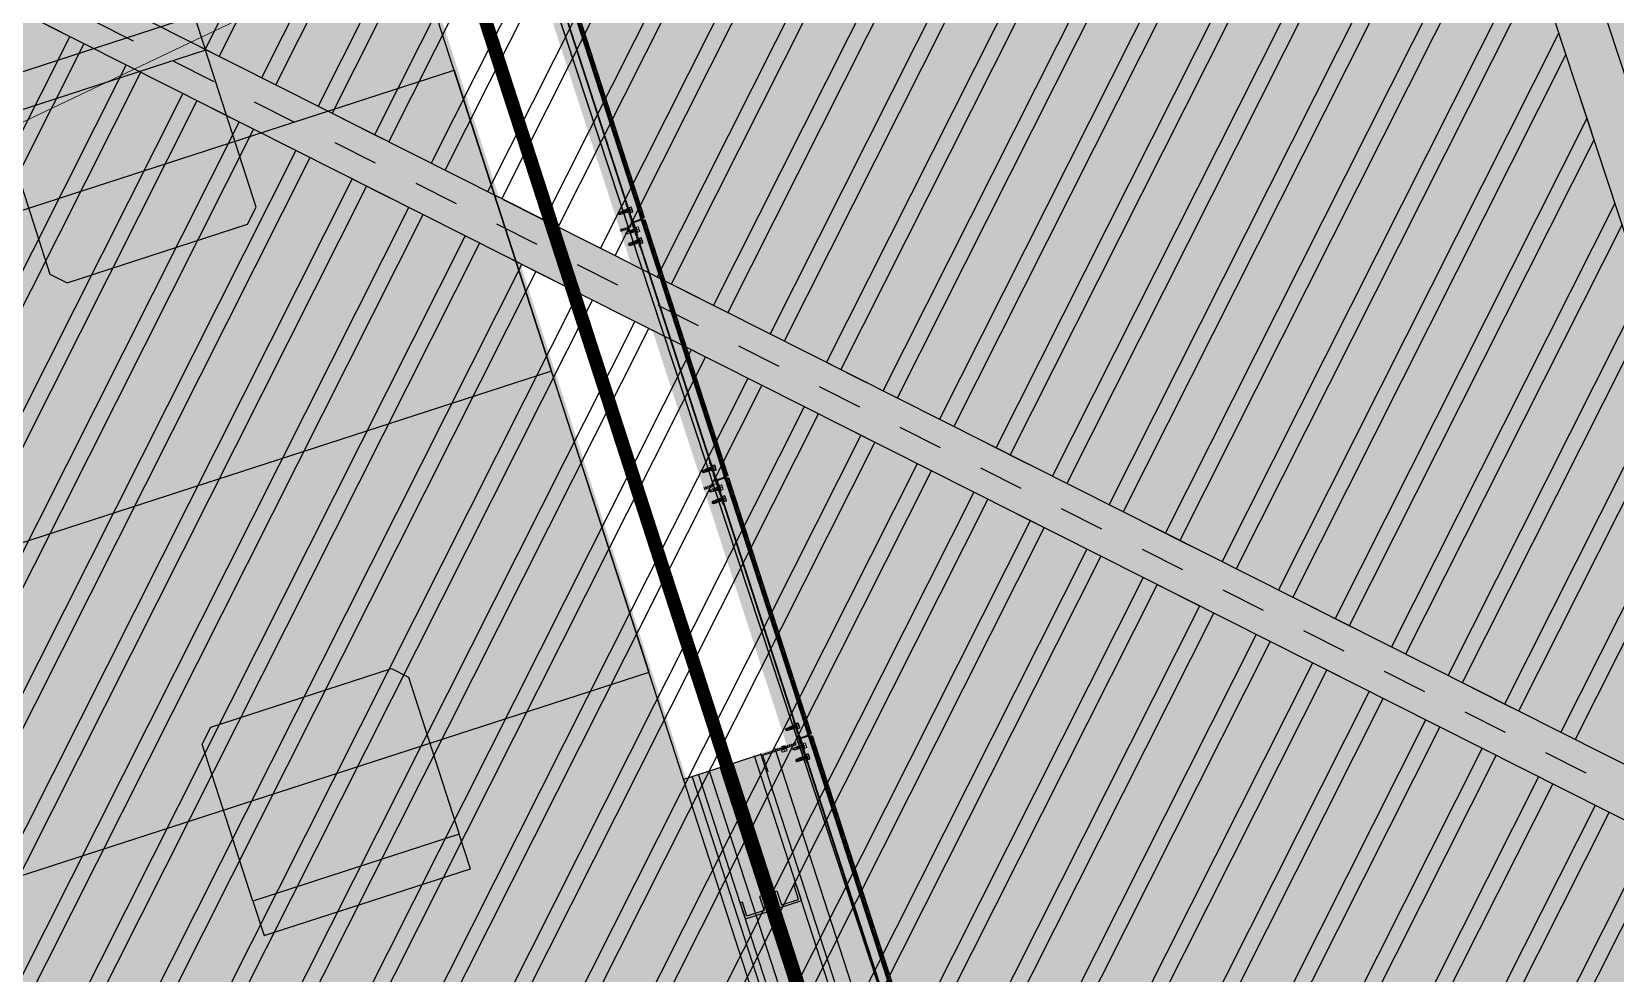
# Model space of a CAD drawing. Header units: metres. Extents: x 678805 to 1359287, y 2747329 to 5497370.
# Drawn here: x 679798.443 to 679801.948, y 2748605.07 to 2748607.153 of the extents above; entities that cross this region are included whole.
import ezdxf

# ---------------------------------------------------------------- set-up
doc = ezdxf.new("R2010")
doc.units = ezdxf.units.M
for name, pattern in [('XREF_MON_BUILDINGS$0$DASH_1', [0.4, 0.1, -0.3]), ('XREF_MON_BUILDINGS$0$Dash_2_', [0.25, 0.125, -0.125]), ('XREF_MON_BUILDINGS$0$Hidden', [0.004, 0.002, -0.002])]:
    doc.linetypes.add(name, pattern=pattern)
for name, color, linetype in [('00_XREF_MON_HSC_PAVEMENT', 7, 'Continuous'), ('00_XREF_TWQ_BUILDINGS', 7, 'Continuous'), ('XREF_MON_BUILDINGS$0$00-Modulos DEFINIDOS', 7, 'Continuous'), ('XREF_MON_BUILDINGS$0$00-Modulos ROOFS', 2, 'Continuous'), ('XREF_MON_BUILDINGS$0$02-L-01_Structure t2', 7, 'Continuous'), ('XREF_MON_BUILDINGS$0$02-L-01_Struture aux', 4, 'Continuous'), ('XREF_MON_BUILDINGS$0$02-L-Insulation', 252, 'Continuous'), ('XREF_MON_BUILDINGS$0$02-L-INT Panel', 5, 'Continuous'), ('XREF_MON_BUILDINGS$0$02-L-panel', 5, 'Continuous'), ('XREF_MON_BUILDINGS$0$02-L-Pergola Profiles', 8, 'Continuous'), ('XREF_MON_BUILDINGS$0$02-L-Pergola Projection', 8, 'Continuous'), ('XREF_MON_BUILDINGS$0$02-L-Pergola Shades', 15, 'Continuous'), ('XREF_MON_BUILDINGS$0$02-L-Pergola Shades Schematic', 8, 'Continuous'), ('XREF_MON_BUILDINGS$0$02_L_Furniture', 7, 'Continuous'), ('XREF_MON_BUILDINGS$0$COTAUX', 7, 'Continuous')]:
    doc.layers.add(name, color=color, linetype=linetype)
doc.layers.add('XREF_MON_BUILDINGS$0$0-WIPEOUTS', color=7, linetype='Continuous', true_color=0xffffff)
doc.layers.add('XREF_MON_BUILDINGS$0$02-L-Pergola Wipeout', color=7, linetype='Continuous', true_color=0xffffff)
for name, color, linetype, plot in [('XREF_MON_BUILDINGS$0$00-AUX STRUCTURE', 3, 'Continuous', False), ('XREF_MON_BUILDINGS$0$00_AUX', 3, 'Continuous', False), ('XREF_MON_BUILDINGS$0$02-L-Pergola Aux', 50, 'Continuous', False)]:
    doc.layers.add(name, color=color, linetype=linetype, plot=plot)
for name, color, linetype, lineweight in [('XREF_MON_BUILDINGS$0$02-H-251', 251, 'Continuous', 0), ('XREF_MON_BUILDINGS$0$02-H-254', 254, 'Continuous', 0), ('XREF_MON_BUILDINGS$0$02-L-01_Structure L', 7, 'Continuous', 5), ('XREF_MON_BUILDINGS$0$02-L-01_Structure T', 8, 'Continuous', 5)]:
    doc.layers.add(name, color=color, linetype=linetype, lineweight=lineweight)
for name, color, linetype, lineweight, true_color in [('XREF_MON_BUILDINGS$0$02-KH-12 Administration', 7, 'Continuous', 30, 0xffdf7f), ('XREF_MON_HSC_PAVEMENT$0$02-L-Joints-Paviment_06_Concrete Slab in sittu', 7, 'Continuous', 5, 0x999999), ('XREF_MON_HSC_PAVEMENT$0$03-TR-Pavement_06_Concrete Slab in situ', 7, 'Continuous', 9, 0xf7f7f7)]:
    doc.layers.add(name, color=color, linetype=linetype, lineweight=lineweight, true_color=true_color)
doc.layers.get('XREF_MON_BUILDINGS$0$02-KH-12 Administration').off()
doc.styles.add('XREF_MON_BUILDINGS$0$E100', font='verdana.ttf', dxfattribs={"height": 0.18})
doc.linetypes.add('XREF_MON_BUILDINGS$0$BATTING', pattern='A,0.0001,-0.1,[134,ltypeshp.shx,S=0.1,R=0,X=-0.1,Y=0],-0.2,[134,ltypeshp.shx,S=0.1,R=180,X=0.1,Y=0],-0.1', length=0.4001)
doc.dimstyles.new('XREF_MON_BUILDINGS$0$E100', dxfattribs={"dimscale": 0.03, "dimtxt": 12, "dimasz": 0.5, "dimexe": 0.1, "dimexo": 1, "dimgap": 4, "dimtad": 1, "dimzin": 0, "dimdsep": 46, "dimtxsty": 'XREF_MON_BUILDINGS$0$E100', "dimblk1": 'XREF_MON_BUILDINGS$0$LINCOT200', "dimblk2": 'XREF_MON_BUILDINGS$0$LINCOT200', "dimsah": 1, "dimcen": 0.1, "dimdle": 0.1, "dimse1": 1, "dimse2": 1, "dimclrt": 256, "dimadec": 0, "dimazin": 0, "dimtfac": 0.015385, "dimtofl": 0, "dimtmove": 0, "dimatfit": 3, "dimldrblk": 'XREF_MON_BUILDINGS$0$LINCOT200', "dimfxl": 1, "dimtolj": 1, "dimtzin": 0, "dimarcsym": 0})

# ---------------------------------------------------------------- blocks, each defined once
blk = doc.blocks.new('XREF_MON_BUILDINGS$0$LINCOT200')
for p, q in [((0, -10), (0, 10)), ((0, 0), (10, 0))]:
    blk.add_line(p, q)
at = {"const_width": 1.88}
blk.add_lwpolyline([(3.54, -3.54), (-3.54, 3.54)], dxfattribs=at)
at = {"layer": 'XREF_MON_BUILDINGS$0$COTAUX'}
blk.add_line((0, 0), (-1.25, 0), dxfattribs=at)
blk = doc.blocks.new('*D90')
at = {"layer": 'DEFPOINTS', "color": 0, "transparency": 16777216}
for p in [(119.6986, -56.8206), (120.1566, -56.8206), (119.6986, -61.6206)]:
    blk.add_point(p, dxfattribs=at)
at = {"layer": 'XREF_MON_BUILDINGS$0$00_AUX', "color": 0, "lineweight": -2, "transparency": 16777216}
blk.add_line((120.1566, -61.6056), (120.1566, -56.8356), dxfattribs=at)
at = {"layer": 'XREF_MON_BUILDINGS$0$00_AUX', "color": 0, "lineweight": -2, "transparency": 16777216, "xscale": 0.015, "yscale": 0.015, "zscale": 0.015}
for p, rotation in [((120.1566, -56.8206), 90.00000000000006), ((120.1566, -61.6206), 270.0000000000001)]:
    blk.add_blockref('XREF_MON_BUILDINGS$0$LINCOT200', p, dxfattribs=dict(at, rotation=rotation))
at = {"layer": 'XREF_MON_BUILDINGS$0$00_AUX', "transparency": 16777216, "insert": (119.9425, -59.2206), "char_height": 0.18, "attachment_point": 5, "rotation": 90, "style": 'XREF_MON_BUILDINGS$0$E100'}
blk.add_mtext('\\A1;4.80', dxfattribs=at)
blk = doc.blocks.new('XREF_MON_BUILDINGS$0$AUTORROSCANTE')
at = {"layer": 'XREF_MON_BUILDINGS$0$02-L-01_Structure t2', "color": 0}
for p, q in [((-31.2, 5.6), (-26.2, 5.6)), ((-31.2, 0), (-26.2, 0)), ((-2.4, 2.5), (-25, 2.5)), ((0, 0), (-9, 2.5)), ((0, 0), (-3.6, -1.1)), ((0, 0), (-2.4, 2.5)), ((0, 0), (-2.4, -2.5)), ((-31.2, -5.6), (-26.2, -5.6)), ((-2.4, -2.5), (-25, -2.5)), ((-3.6, -1.1), (-2.4, -2.5))]:
    blk.add_line(p, q, dxfattribs=at)
at = {"layer": 'XREF_MON_BUILDINGS$0$02-L-01_Structure t2', "color": 253}
for p, q in [((-25, 3.1), (-9, 3.1)), ((-23.5, -3.1), (-25, 2.7)), ((-21.4, -3.1), (-23.1, 3.1)), ((-19.3, -3.1), (-21, 3.1)), ((-17.3, -3.1), (-18.9, 3.1)), ((-15.2, -3.1), (-16.9, 3.1)), ((-13.1, -3.1), (-14.8, 3.1)), ((-11.1, -3.1), (-12.7, 3.1)), ((-9, -3.1), (-10.7, 3.1)), ((-9, -3.1), (-9, 3.1)), ((-25, -3.1), (-9, -3.1)), ((-3.6, -1.1), (-9, -2.5))]:
    blk.add_line(p, q, dxfattribs=at)
at = {"layer": 'XREF_MON_BUILDINGS$0$02-L-01_Structure t2', "color": 0}
for points in [[(-31.2, 5.6), (-26.2, 5.6), (-26.2, -5.6), (-31.2, -5.6)], [(-26.2, 6.5), (-25, 6.5), (-25, -6.5), (-26.2, -6.5)]]:
    blk.add_lwpolyline(points, close=True, dxfattribs=at)
for centre, start, end in [((-27, 2.4), 129.284, 214.1828), ((-27, -2.4), 145.8304, 230.7333)]:
    blk.add_arc(centre, 4.21, start, end, dxfattribs=at)
blk = doc.blocks.new('XREF_MON_BUILDINGS$0$ULMA_Montante VV')
at = {"layer": 'XREF_MON_BUILDINGS$0$02-H-251', "ltscale": 125}
h = blk.add_hatch(dxfattribs=at)
h.set_pattern_fill('ANSI31', color=256, scale=0.001, angle=450, style=0)
h.set_pattern_definition([(135, (-0.05125, -0.0025), (-0.00224506, -0.00224506), [])])
edge = h.paths.add_edge_path()
edge.add_line((-0.051, -0.0025), (0.0484, -0.0025))
edge.add_arc((0.0484, -0.0022), 0.0003, 270, 360)
edge.add_line((0.0487, -0.0022), (0.0487, -0.0003))
edge.add_arc((0.0484, -0.0003), 0.0003, 0, 90)
edge.add_line((0.0484, 0), (0, 0))
edge.add_line((0, 0), (0, 0.0572))
edge.add_arc((-0.0003, 0.0572), 0.0003, 0, 90)
edge.add_line((-0.0003, 0.0575), (-0.0022, 0.0575))
edge.add_arc((-0.0022, 0.0572), 0.0003, 90, 180)
edge.add_line((-0.0025, 0.0572), (-0.0025, 0))
edge.add_line((-0.0025, 0), (-0.051, 0))
edge.add_arc((-0.051, -0.0003), 0.0003, 90, 180)
edge.add_line((-0.0513, -0.0003), (-0.0513, -0.0022))
edge.add_arc((-0.051, -0.0022), 0.0003, 180, 270)
blk = doc.blocks.new('XREF_MON_BUILDINGS$0$ULMA_Autotaladrante')
at = {"layer": 'XREF_MON_BUILDINGS$0$02-L-01_Structure T', "color": 252}
for p, q in [((-0.025, 0), (-0.0226, 0.0025)), ((-0.025, 0), (-0.016, 0.0025)), ((-0.025, 0), (-0.0226, -0.0025)), ((-0.025, 0), (-0.0214, -0.0011)), ((-0.0226, 0.0025), (0, 0.0025)), ((0, 0.0032), (-0.016, 0.0032)), ((-0.016, -0.0031), (-0.016, 0.0032)), ((-0.016, -0.0031), (-0.0143, 0.0032)), ((-0.0139, -0.0031), (-0.0123, 0.0032)), ((-0.0119, -0.0031), (-0.0102, 0.0032)), ((-0.0098, -0.0031), (-0.0081, 0.0032)), ((-0.0077, -0.0031), (-0.0061, 0.0032)), ((-0.0057, -0.0031), (-0.004, 0.0032)), ((-0.0036, -0.0031), (-0.0019, 0.0032)), ((-0.0015, -0.0031), (0, 0.0027)), ((0.0062, 0.0056), (0.0012, 0.0056)), ((0.0062, 0), (0.0012, 0)), ((-0.0214, -0.0011), (-0.0226, -0.0025)), ((-0.0226, -0.0025), (0, -0.0025)), ((-0.0214, -0.0011), (-0.016, -0.0025)), ((0, -0.0031), (-0.016, -0.0031)), ((0.0062, -0.0056), (0.0012, -0.0056))]:
    blk.add_line(p, q, dxfattribs=at)
for points in [[(0.0012, 0.0065), (0, 0.0065), (0, -0.0065), (0.0012, -0.0065)], [(0.0062, 0.0056), (0.0012, 0.0056), (0.0012, -0.0056), (0.0062, -0.0056)]]:
    blk.add_lwpolyline(points, close=True, dxfattribs=at)
for centre, start, end in [((0.002, 0.0024), 325.8172, 50.716), ((0.002, -0.0024), 309.2667, 34.1696)]:
    blk.add_arc(centre, 0.00421, start, end, dxfattribs=at)
blk = doc.blocks.new('XREF_MON_BUILDINGS$0$ULMA_Escuadra40x80_Seccion')
at = {"layer": 'XREF_MON_BUILDINGS$0$02-H-251', "ltscale": 125}
h = blk.add_hatch(dxfattribs=at)
h.set_pattern_fill('ANSI31', color=256, scale=0.001, angle=360, style=0)
h.paths.add_polyline_path([(0, 0.08), (0.003, 0.08), (0.003, 0.003), (0.04, 0.003), (0.04, 0), (0, 0)])
at = {"layer": 'XREF_MON_BUILDINGS$0$02-L-01_Structure L', "linetype": 'Continuous'}
blk.add_lwpolyline([(0, 0.08), (0.003, 0.08), (0.003, 0.003), (0.04, 0.003), (0.04, 0), (0, 0)], close=True, dxfattribs=at)
blk = doc.blocks.new('XREF_MON_BUILDINGS$0$chair')
at = {"ltscale": 10, "extrusion": (-0.002468, -0.002238, 0.999994), "elevation": -0.8377}
blk.add_lwpolyline([(458.0241, -131.9865), (458.0541, -131.9565), (458.4741, -131.9566), (458.5041, -131.9866), (458.504, -132.3516), (458.024, -132.3515), (458.024, -132.4315), (458.504, -132.4316), (458.504, -132.3516), (458.024, -132.3515), (458.0241, -131.9865)], dxfattribs=at)
blk = doc.blocks.new('XREF_MON_BUILDINGS$0$A$C15E93CBA')
at = {"layer": 'XREF_MON_BUILDINGS$0$02-H-251', "linetype": 'XREF_MON_BUILDINGS$0$Hidden', "ltscale": 125}
h = blk.add_hatch(dxfattribs=at)
h.set_pattern_fill('ANSI31', color=256, scale=0.001, angle=360, style=0)
h.set_pattern_definition([(45, (-260.3497546, -176.9083393), (-0.00224506403, 0.00224506403), [])])
edge = h.paths.add_edge_path()
edge.add_line((-3.6229, -4.7732), (-3.6209, -4.7732))
edge.add_line((-3.6209, -4.7732), (-3.6141, -4.7734))
edge.add_line((-3.6141, -4.7734), (-3.6132, -4.7744))
edge.add_arc((-3.613, -4.7742), 0.0003, 222.95, 312.95)
edge.add_line((-3.6128, -4.7744), (-3.6118, -4.7735))
edge.add_line((-3.6118, -4.7735), (-3.6101, -4.7736))
edge.add_line((-3.6101, -4.7736), (-3.6092, -4.7745))
edge.add_arc((-3.609, -4.7743), 0.0003, 222.95, 312.95)
edge.add_line((-3.6088, -4.7745), (-3.6078, -4.7737))
edge.add_line((-3.6078, -4.7737), (-3.5949, -4.7741))
edge.add_arc((-3.5949, -4.7761), 0.002, 360, 447.9546, ccw=False)
edge.add_line((-3.5929, -4.7761), (-3.5929, -4.7829))
edge.add_line((-3.5929, -4.7829), (-3.5929, -4.7922))
edge.add_line((-3.5929, -4.7922), (-3.5981, -4.7922))
edge.add_line((-3.5981, -4.7922), (-3.5981, -4.7932))
edge.add_line((-3.5981, -4.7932), (-3.5928, -4.7932))
edge.add_arc((-3.5928, -4.7935), 0.0003, 30, 90, ccw=False)
edge.add_line((-3.5925, -4.7933), (-3.5908, -4.7962))
edge.add_arc((-3.5906, -4.7961), 0.0003, 210, 390)
edge.add_line((-3.5903, -4.7959), (-3.5916, -4.7936))
edge.add_arc((-3.5914, -4.7935), 0.0003, 90, 210, ccw=False)
edge.add_line((-3.5914, -4.7932), (-3.5836, -4.7932))
edge.add_line((-3.5836, -4.7932), (-3.5836, -4.7922))
edge.add_line((-3.5836, -4.7922), (-3.5896, -4.7922))
edge.add_line((-3.5896, -4.7922), (-3.5896, -4.7904))
edge.add_arc((-3.5899, -4.7904), 0.00025, 360, 540)
edge.add_line((-3.5901, -4.7904), (-3.5901, -4.7922))
edge.add_line((-3.5901, -4.7922), (-3.5911, -4.7922))
edge.add_line((-3.5911, -4.7922), (-3.5911, -4.776))
edge.add_arc((-3.5891, -4.776), 0.002, 97.4474, 180, ccw=False)
edge.add_line((-3.5894, -4.774), (-3.5835, -4.7732))
edge.add_line((-3.5835, -4.7732), (-3.5835, -4.7714))
edge.add_line((-3.5835, -4.7714), (-3.6229, -4.7714))
edge.add_line((-3.6229, -4.7714), (-3.6229, -4.7732))
h = blk.add_hatch(dxfattribs=at)
h.set_pattern_fill('ANSI31', color=256, scale=0.001, angle=360, style=0)
h.set_pattern_definition([(45, (-259.7497546, -176.9083393), (-0.00224506403, 0.00224506403), [])])
edge = h.paths.add_edge_path()
edge.add_line((-3.0229, -4.7732), (-3.0209, -4.7732))
edge.add_line((-3.0209, -4.7732), (-3.0141, -4.7734))
edge.add_line((-3.0141, -4.7734), (-3.0132, -4.7744))
edge.add_arc((-3.013, -4.7742), 0.0003, 222.95, 312.95)
edge.add_line((-3.0128, -4.7744), (-3.0118, -4.7735))
edge.add_line((-3.0118, -4.7735), (-3.0101, -4.7736))
edge.add_line((-3.0101, -4.7736), (-3.0092, -4.7745))
edge.add_arc((-3.009, -4.7743), 0.0003, 222.95, 312.95)
edge.add_line((-3.0088, -4.7745), (-3.0078, -4.7737))
edge.add_line((-3.0078, -4.7737), (-2.9949, -4.7741))
edge.add_arc((-2.9949, -4.7761), 0.002, 360, 447.9546, ccw=False)
edge.add_line((-2.9929, -4.7761), (-2.9929, -4.7829))
edge.add_line((-2.9929, -4.7829), (-2.9929, -4.7922))
edge.add_line((-2.9929, -4.7922), (-2.9981, -4.7922))
edge.add_line((-2.9981, -4.7922), (-2.9981, -4.7932))
edge.add_line((-2.9981, -4.7932), (-2.9928, -4.7932))
edge.add_arc((-2.9928, -4.7935), 0.0003, 30, 90, ccw=False)
edge.add_line((-2.9925, -4.7933), (-2.9908, -4.7962))
edge.add_arc((-2.9906, -4.7961), 0.0003, 210, 390)
edge.add_line((-2.9903, -4.7959), (-2.9916, -4.7936))
edge.add_arc((-2.9914, -4.7935), 0.0003, 90, 210, ccw=False)
edge.add_line((-2.9914, -4.7932), (-2.9836, -4.7932))
edge.add_line((-2.9836, -4.7932), (-2.9836, -4.7922))
edge.add_line((-2.9836, -4.7922), (-2.9896, -4.7922))
edge.add_line((-2.9896, -4.7922), (-2.9896, -4.7904))
edge.add_arc((-2.9899, -4.7904), 0.00025, 360, 540)
edge.add_line((-2.9901, -4.7904), (-2.9901, -4.7922))
edge.add_line((-2.9901, -4.7922), (-2.9911, -4.7922))
edge.add_line((-2.9911, -4.7922), (-2.9911, -4.776))
edge.add_arc((-2.9891, -4.776), 0.002, 97.4474, 180, ccw=False)
edge.add_line((-2.9894, -4.774), (-2.9835, -4.7732))
edge.add_line((-2.9835, -4.7732), (-2.9835, -4.7714))
edge.add_line((-2.9835, -4.7714), (-3.0229, -4.7714))
edge.add_line((-3.0229, -4.7714), (-3.0229, -4.7732))
h = blk.add_hatch(dxfattribs=at)
h.set_pattern_fill('ANSI31', color=256, scale=0.001, angle=360, style=0)
h.set_pattern_definition([(45, (-259.1497546, -176.9083393), (-0.00224506403, 0.00224506403), [])])
edge = h.paths.add_edge_path()
edge.add_line((-2.4229, -4.7732), (-2.4209, -4.7732))
edge.add_line((-2.4209, -4.7732), (-2.4141, -4.7734))
edge.add_line((-2.4141, -4.7734), (-2.4132, -4.7744))
edge.add_arc((-2.413, -4.7742), 0.0003, 222.95, 312.95)
edge.add_line((-2.4128, -4.7744), (-2.4118, -4.7735))
edge.add_line((-2.4118, -4.7735), (-2.4101, -4.7736))
edge.add_line((-2.4101, -4.7736), (-2.4092, -4.7745))
edge.add_arc((-2.409, -4.7743), 0.0003, 222.95, 312.95)
edge.add_line((-2.4088, -4.7745), (-2.4078, -4.7737))
edge.add_line((-2.4078, -4.7737), (-2.3949, -4.7741))
edge.add_arc((-2.3949, -4.7761), 0.002, 360, 447.9546, ccw=False)
edge.add_line((-2.3929, -4.7761), (-2.3929, -4.7829))
edge.add_line((-2.3929, -4.7829), (-2.3929, -4.7922))
edge.add_line((-2.3929, -4.7922), (-2.3981, -4.7922))
edge.add_line((-2.3981, -4.7922), (-2.3981, -4.7932))
edge.add_line((-2.3981, -4.7932), (-2.3928, -4.7932))
edge.add_arc((-2.3928, -4.7935), 0.0003, 30, 90, ccw=False)
edge.add_line((-2.3925, -4.7933), (-2.3908, -4.7962))
edge.add_arc((-2.3906, -4.7961), 0.0003, 210, 390)
edge.add_line((-2.3903, -4.7959), (-2.3916, -4.7936))
edge.add_arc((-2.3914, -4.7935), 0.0003, 90, 210, ccw=False)
edge.add_line((-2.3914, -4.7932), (-2.3836, -4.7932))
edge.add_line((-2.3836, -4.7932), (-2.3836, -4.7922))
edge.add_line((-2.3836, -4.7922), (-2.3896, -4.7922))
edge.add_line((-2.3896, -4.7922), (-2.3896, -4.7904))
edge.add_arc((-2.3899, -4.7904), 0.00025, 360, 540)
edge.add_line((-2.3901, -4.7904), (-2.3901, -4.7922))
edge.add_line((-2.3901, -4.7922), (-2.3911, -4.7922))
edge.add_line((-2.3911, -4.7922), (-2.3911, -4.776))
edge.add_arc((-2.3891, -4.776), 0.002, 97.4474, 180, ccw=False)
edge.add_line((-2.3894, -4.774), (-2.3835, -4.7732))
edge.add_line((-2.3835, -4.7732), (-2.3835, -4.7714))
edge.add_line((-2.3835, -4.7714), (-2.4229, -4.7714))
edge.add_line((-2.4229, -4.7714), (-2.4229, -4.7732))
at = {"layer": 'XREF_MON_BUILDINGS$0$02-H-254', "ltscale": 125}
h = blk.add_hatch(dxfattribs=at)
h.set_pattern_fill('ANSI31', color=256, scale=0.0005, style=0)
h.set_pattern_definition([(45, (-261.0925128, -176.7810358), (-0.001122532015, 0.001122532015), [])])
h.paths.add_polyline_path([(-4.1894, -4.8001), (-3.5946, -4.8001), (-3.5946, -4.7952), (-4.1894, -4.7952)])
h = blk.add_hatch(dxfattribs=at)
h.set_pattern_fill('ANSI31', color=256, scale=0.0005, style=0)
h.set_pattern_definition([(45, (-260.4925128, -176.7810358), (-0.001122532015, 0.001122532015), [])])
h.paths.add_polyline_path([(-3.5894, -4.8001), (-2.9946, -4.8001), (-2.9946, -4.7952), (-3.5894, -4.7952)])
h = blk.add_hatch(dxfattribs=at)
h.set_pattern_fill('ANSI31', color=256, scale=0.0005, style=0)
h.set_pattern_definition([(45, (-259.8925128, -176.7810358), (-0.001122532015, 0.001122532015), [])])
h.paths.add_polyline_path([(-2.9894, -4.8001), (-2.3946, -4.8001), (-2.3946, -4.7952), (-2.9894, -4.7952)])
h = blk.add_hatch(dxfattribs=at)
h.set_pattern_fill('ANSI31', color=256, scale=0.0005, style=0)
h.set_pattern_definition([(45, (-259.2925128, -176.7810358), (-0.001122532015, 0.001122532015), [])])
h.paths.add_polyline_path([(-2.3894, -4.8001), (-1.7946, -4.8001), (-1.7946, -4.7952), (-2.3894, -4.7952)])
at = {"layer": 'XREF_MON_BUILDINGS$0$02-L-01_Struture aux', "linetype": 'Continuous'}
for p, q in [((-4.5201, -4.5851), (-0.2801, -4.5851)), ((-4.5201, -4.6151), (-0.2801, -4.6151))]:
    blk.add_line(p, q, dxfattribs=at)
at = {"layer": 'XREF_MON_BUILDINGS$0$02-L-01_Struture aux'}
for p, q in [((-0.0323, -4.7714), (-4.7849, -4.7714)), ((-4.7849, -4.7733), (-0.0323, -4.7733))]:
    blk.add_line(p, q, dxfattribs=at)
at = {"layer": 'XREF_MON_BUILDINGS$0$02-L-01_Struture aux', "linetype": 'XREF_MON_BUILDINGS$0$Hidden'}
for p, q in [((-3.6229, -4.7714), (-3.6229, -4.7732)), ((-3.6229, -4.7714), (-3.5835, -4.7714)), ((-3.6229, -4.7732), (-3.6209, -4.7732)), ((-3.6217, -4.7732), (-3.6209, -4.7732)), ((-3.6141, -4.7734), (-3.6209, -4.7732)), ((-3.6132, -4.7744), (-3.6141, -4.7734)), ((-3.6128, -4.7744), (-3.6118, -4.7735)), ((-3.6101, -4.7736), (-3.6118, -4.7735)), ((-3.6092, -4.7745), (-3.6101, -4.7736)), ((-3.6088, -4.7745), (-3.6078, -4.7737)), ((-3.5949, -4.7741), (-3.6078, -4.7737)), ((-3.5981, -4.7922), (-3.5929, -4.7922)), ((-3.5981, -4.7922), (-3.5981, -4.7932)), ((-3.5981, -4.7932), (-3.5928, -4.7932)), ((-3.5929, -4.7761), (-3.5929, -4.7829)), ((-3.5929, -4.7829), (-3.5929, -4.7922)), ((-3.5908, -4.7962), (-3.5925, -4.7933)), ((-3.5903, -4.7959), (-3.5916, -4.7936)), ((-3.5914, -4.7932), (-3.5836, -4.7932)), ((-3.5911, -4.776), (-3.5911, -4.7922)), ((-3.5911, -4.7922), (-3.5899, -4.7922)), ((-3.5899, -4.7904), (-3.5899, -4.7922)), ((-3.5894, -4.774), (-3.5835, -4.7732)), ((-3.5894, -4.7904), (-3.5894, -4.7922)), ((-3.5894, -4.7922), (-3.5836, -4.7922)), ((-3.5836, -4.7922), (-3.5836, -4.7932)), ((-3.5835, -4.7714), (-3.5835, -4.7732)), ((-3.0229, -4.7714), (-3.0229, -4.7732)), ((-3.0229, -4.7714), (-2.9835, -4.7714)), ((-3.0229, -4.7732), (-3.0209, -4.7732)), ((-3.0217, -4.7732), (-3.0209, -4.7732)), ((-3.0141, -4.7734), (-3.0209, -4.7732)), ((-3.0132, -4.7744), (-3.0141, -4.7734)), ((-3.0128, -4.7744), (-3.0118, -4.7735)), ((-3.0101, -4.7736), (-3.0118, -4.7735)), ((-3.0092, -4.7745), (-3.0101, -4.7736)), ((-3.0088, -4.7745), (-3.0078, -4.7737)), ((-2.9949, -4.7741), (-3.0078, -4.7737)), ((-2.9981, -4.7922), (-2.9929, -4.7922)), ((-2.9981, -4.7922), (-2.9981, -4.7932)), ((-2.9981, -4.7932), (-2.9928, -4.7932)), ((-2.9929, -4.7761), (-2.9929, -4.7829)), ((-2.9929, -4.7829), (-2.9929, -4.7922)), ((-2.9908, -4.7962), (-2.9925, -4.7933)), ((-2.9903, -4.7959), (-2.9916, -4.7936)), ((-2.9914, -4.7932), (-2.9836, -4.7932)), ((-2.9911, -4.776), (-2.9911, -4.7922)), ((-2.9911, -4.7922), (-2.9899, -4.7922)), ((-2.9899, -4.7904), (-2.9899, -4.7922)), ((-2.9894, -4.774), (-2.9835, -4.7732)), ((-2.9894, -4.7904), (-2.9894, -4.7922)), ((-2.9894, -4.7922), (-2.9836, -4.7922)), ((-2.9836, -4.7922), (-2.9836, -4.7932)), ((-2.9835, -4.7714), (-2.9835, -4.7732)), ((-2.4229, -4.7714), (-2.4229, -4.7732)), ((-2.4229, -4.7714), (-2.3835, -4.7714)), ((-2.4229, -4.7732), (-2.4209, -4.7732)), ((-2.4217, -4.7732), (-2.4209, -4.7732)), ((-2.4141, -4.7734), (-2.4209, -4.7732)), ((-2.4132, -4.7744), (-2.4141, -4.7734)), ((-2.4128, -4.7744), (-2.4118, -4.7735)), ((-2.4101, -4.7736), (-2.4118, -4.7735)), ((-2.4092, -4.7745), (-2.4101, -4.7736)), ((-2.4088, -4.7745), (-2.4078, -4.7737)), ((-2.3949, -4.7741), (-2.4078, -4.7737)), ((-2.3981, -4.7922), (-2.3929, -4.7922)), ((-2.3981, -4.7922), (-2.3981, -4.7932)), ((-2.3981, -4.7932), (-2.3928, -4.7932)), ((-2.3929, -4.7761), (-2.3929, -4.7829)), ((-2.3929, -4.7829), (-2.3929, -4.7922)), ((-2.3908, -4.7962), (-2.3925, -4.7933)), ((-2.3903, -4.7959), (-2.3916, -4.7936)), ((-2.3914, -4.7932), (-2.3836, -4.7932)), ((-2.3911, -4.776), (-2.3911, -4.7922)), ((-2.3911, -4.7922), (-2.3899, -4.7922)), ((-2.3899, -4.7904), (-2.3899, -4.7922)), ((-2.3894, -4.774), (-2.3835, -4.7732)), ((-2.3894, -4.7904), (-2.3894, -4.7922)), ((-2.3894, -4.7922), (-2.3836, -4.7922)), ((-2.3836, -4.7922), (-2.3836, -4.7932)), ((-2.3835, -4.7714), (-2.3835, -4.7732))]:
    blk.add_line(p, q, dxfattribs=at)
at = {"layer": 'XREF_MON_BUILDINGS$0$02-L-01_Struture aux', "linetype": 'Continuous'}
for points in [[(-3.8976, -4.5351), (-3.9351, -4.5351), (-3.9351, -4.5851), (-3.8976, -4.5851), (-3.8976, -4.5801), (-3.9301, -4.5801), (-3.9301, -4.5401), (-3.8976, -4.5401), (-3.8976, -4.5351)], [(-3.3976, -4.5351), (-3.4351, -4.5351), (-3.4351, -4.5851), (-3.3976, -4.5851), (-3.3976, -4.5801), (-3.4301, -4.5801), (-3.4301, -4.5401), (-3.3976, -4.5401), (-3.3976, -4.5351)], [(-2.8976, -4.5351), (-2.9351, -4.5351), (-2.9351, -4.5851), (-2.8976, -4.5851), (-2.8976, -4.5801), (-2.9301, -4.5801), (-2.9301, -4.5401), (-2.8976, -4.5401), (-2.8976, -4.5351)], [(-2.3976, -4.5351), (-2.4351, -4.5351), (-2.4351, -4.5851), (-2.3976, -4.5851), (-2.3976, -4.5801), (-2.4301, -4.5801), (-2.4301, -4.5401), (-2.3976, -4.5401), (-2.3976, -4.5351)], [(-1.8976, -4.5351), (-1.9351, -4.5351), (-1.9351, -4.5851), (-1.8976, -4.5851), (-1.8976, -4.5801), (-1.9301, -4.5801), (-1.9301, -4.5401), (-1.8976, -4.5401), (-1.8976, -4.5351)], [(-3.8976, -4.6651), (-3.9351, -4.6651), (-3.9351, -4.6151), (-3.8976, -4.6151), (-3.8976, -4.6201), (-3.9301, -4.6201), (-3.9301, -4.6601), (-3.8976, -4.6601), (-3.8976, -4.6651)], [(-3.3976, -4.6651), (-3.4351, -4.6651), (-3.4351, -4.6151), (-3.3976, -4.6151), (-3.3976, -4.6201), (-3.4301, -4.6201), (-3.4301, -4.6601), (-3.3976, -4.6601), (-3.3976, -4.6651)], [(-2.8976, -4.6651), (-2.9351, -4.6651), (-2.9351, -4.6151), (-2.8976, -4.6151), (-2.8976, -4.6201), (-2.9301, -4.6201), (-2.9301, -4.6601), (-2.8976, -4.6601), (-2.8976, -4.6651)], [(-2.3976, -4.6651), (-2.4351, -4.6651), (-2.4351, -4.6151), (-2.3976, -4.6151), (-2.3976, -4.6201), (-2.4301, -4.6201), (-2.4301, -4.6601), (-2.3976, -4.6601), (-2.3976, -4.6651)], [(-1.8976, -4.6651), (-1.9351, -4.6651), (-1.9351, -4.6151), (-1.8976, -4.6151), (-1.8976, -4.6201), (-1.9301, -4.6201), (-1.9301, -4.6601), (-1.8976, -4.6601), (-1.8976, -4.6651)]]:
    blk.add_lwpolyline(points, dxfattribs=at)
at = {"layer": 'XREF_MON_BUILDINGS$0$02-L-01_Struture aux'}
for points in [[(-4.7849, -4.7925), (-0.0323, -4.7925)], [(-0.0323, -4.7932), (-4.7849, -4.7932)]]:
    blk.add_lwpolyline(points, dxfattribs=at)
at = {"layer": 'XREF_MON_BUILDINGS$0$02-L-01_Struture aux', "linetype": 'XREF_MON_BUILDINGS$0$Hidden'}
for centre, radius, start, end in [((-3.613, -4.7742), 0.0003, 222.95, 312.95), ((-3.609, -4.7743), 0.0003, 222.95, 312.95), ((-3.5949, -4.7761), 0.002, 0, 87.9546), ((-3.5928, -4.7935), 0.0003, 30, 90), ((-3.5914, -4.7935), 0.0003, 90, 210), ((-3.5891, -4.776), 0.002, 97.4474, 180), ((-3.5906, -4.7961), 0.0003, 210, 30), ((-3.5897, -4.7904), 0.00025, 0, 180), ((-3.013, -4.7742), 0.0003, 222.95, 312.95), ((-3.009, -4.7743), 0.0003, 222.95, 312.95), ((-2.9949, -4.7761), 0.002, 0, 87.9546), ((-2.9928, -4.7935), 0.0003, 30, 90), ((-2.9914, -4.7935), 0.0003, 90, 210), ((-2.9891, -4.776), 0.002, 97.4474, 180), ((-2.9906, -4.7961), 0.0003, 210, 30), ((-2.9897, -4.7904), 0.00025, 0, 180), ((-2.413, -4.7742), 0.0003, 222.95, 312.95), ((-2.409, -4.7743), 0.0003, 222.95, 312.95), ((-2.3949, -4.7761), 0.002, 0, 87.9546), ((-2.3928, -4.7935), 0.0003, 30, 90), ((-2.3914, -4.7935), 0.0003, 90, 210), ((-2.3891, -4.776), 0.002, 97.4474, 180), ((-2.3906, -4.7961), 0.0003, 210, 30), ((-2.3897, -4.7904), 0.00025, 0, 180)]:
    blk.add_arc(centre, radius, start, end, dxfattribs=at)
at = {"layer": 'XREF_MON_BUILDINGS$0$02-L-Insulation', "linetype": 'XREF_MON_BUILDINGS$0$BATTING', "ltscale": 0.04}
blk.add_line((-4.5201, -4.5601), (-0.2851, -4.5601), dxfattribs=at)
at = {"layer": 'XREF_MON_BUILDINGS$0$02-L-Insulation', "linetype": 'XREF_MON_BUILDINGS$0$BATTING', "ltscale": 0.08}
blk.add_line((-4.5201, -4.7135), (-0.0867, -4.7135), dxfattribs=at)
at = {"layer": 'XREF_MON_BUILDINGS$0$02-L-INT Panel', "linetype": 'Continuous'}
for p, q in [((-4.5201, -4.5001), (-0.2801, -4.5001)), ((-4.5201, -4.5201), (-0.2801, -4.5201)), ((-4.5201, -4.5351), (-0.2801, -4.5351)), ((-4.5201, -4.6651), (-0.2801, -4.6651)), ((-4.5201, -4.6801), (-0.2801, -4.6801))]:
    blk.add_line(p, q, dxfattribs=at)
at = {"layer": 'XREF_MON_BUILDINGS$0$02-L-panel'}
blk.add_line((-4.193, -4.7952), (-0.024, -4.7952), dxfattribs=at)
for points in [[(-3.5946, -4.7952), (-3.5946, -4.8001), (-4.1894, -4.8001), (-4.1894, -4.7952), (-3.7648, -4.7952)], [(-2.9946, -4.7952), (-2.9946, -4.8001), (-3.5894, -4.8001), (-3.5894, -4.7952), (-3.1648, -4.7952)], [(-2.3946, -4.7952), (-2.3946, -4.8001), (-2.9894, -4.8001), (-2.9894, -4.7952), (-2.5648, -4.7952)], [(-1.7946, -4.7952), (-1.7946, -4.8001), (-2.3894, -4.8001), (-2.3894, -4.7952), (-1.9648, -4.7952)]]:
    blk.add_lwpolyline(points, dxfattribs=at)
at = {"layer": 'XREF_MON_BUILDINGS$0$02-L-panel', "ltscale": 125}
for points in [[(-3.5894, -4.7952), (-3.5894, -4.8001)], [(-2.9894, -4.7952), (-2.9894, -4.8001)], [(-2.3894, -4.7952), (-2.3894, -4.8001)]]:
    blk.add_lwpolyline(points, dxfattribs=at)
at = {"layer": 'XREF_MON_BUILDINGS$0$02_L_Furniture', "linetype": 'Continuous'}
for points in [[(-2.65, -4.5001), (-2.65, -3.0001), (-3.35, -3.0001), (-3.35, -4.5001)], [(-2.65, -4.5001), (-2.65, -3.0001), (-1.95, -3.0001), (-1.95, -4.5001)]]:
    blk.add_lwpolyline(points, close=True, dxfattribs=at)
at = {"layer": 'XREF_MON_BUILDINGS$0$02-L-01_Struture aux'}
for name, p, rotation in [('XREF_MON_BUILDINGS$0$ULMA_Escuadra40x80_Seccion', (-3.6003, -4.6801), 180), ('XREF_MON_BUILDINGS$0$ULMA_Escuadra40x80_Seccion', (-3.0003, -4.6801), 180), ('XREF_MON_BUILDINGS$0$ULMA_Escuadra40x80_Seccion', (-2.4003, -4.6801), 180), ('XREF_MON_BUILDINGS$0$ULMA_Autotaladrante', (-3.6033, -4.7316), 180.0094821091939), ('XREF_MON_BUILDINGS$0$ULMA_Autotaladrante', (-3.0033, -4.7316), 180.0094821091939), ('XREF_MON_BUILDINGS$0$ULMA_Autotaladrante', (-2.4033, -4.7316), 180.0094821091939), ('XREF_MON_BUILDINGS$0$ULMA_Autotaladrante', (-3.6105, -4.7748), 270.0047410520664), ('XREF_MON_BUILDINGS$0$ULMA_Autotaladrante', (-3.0105, -4.7748), 270.0047410520664), ('XREF_MON_BUILDINGS$0$ULMA_Autotaladrante', (-2.4105, -4.7748), 270.0047410520664)]:
    blk.add_blockref(name, p, dxfattribs=dict(at, rotation=rotation))
for p in [(-3.5978, -4.7689), (-2.9978, -4.7689), (-2.3978, -4.7689)]:
    blk.add_blockref('XREF_MON_BUILDINGS$0$ULMA_Montante VV', p, dxfattribs=at)
at = {"layer": 'XREF_MON_BUILDINGS$0$02-L-01_Struture aux', "xscale": -0.001000000003841706, "yscale": 0.000999999996565748, "zscale": 0.001, "rotation": 270}
for p in [(-3.6362, -4.7486), (-3.5643, -4.7484), (-3.0362, -4.7486), (-2.9643, -4.7484), (-2.4362, -4.7486), (-2.3643, -4.7484)]:
    blk.add_blockref('XREF_MON_BUILDINGS$0$AUTORROSCANTE', p, dxfattribs=at)
at = {"layer": 'XREF_MON_BUILDINGS$0$02_L_Furniture', "linetype": 'Continuous', "rotation": 270}
blk.add_blockref('XREF_MON_BUILDINGS$0$chair', (128.7877, 454.5154, 0.0018), dxfattribs=at)
at = {"layer": 'XREF_MON_BUILDINGS$0$02_L_Furniture', "linetype": 'Continuous', "xscale": -1, "rotation": 90}
blk.add_blockref('XREF_MON_BUILDINGS$0$chair', (-134.0877, 454.5154, 0.0018), dxfattribs=at)
at = {"linetype": 'Continuous'}
blk.add_wipeout([(-1.1983, -4.7404), (-3.5958, -4.7404), (-3.6003, -4.5058), (-1.2003, -4.5094)], dxfattribs=at).dxf.layer = 'XREF_MON_BUILDINGS$0$0-WIPEOUTS'
at = {"layer": 'XREF_MON_BUILDINGS$0$00-AUX STRUCTURE', "linetype": 'Continuous', "const_width": 0.03}
blk.add_lwpolyline([(-4.5201, -4.6001), (-0.2801, -4.6001)], dxfattribs=at)
at = {"layer": 'XREF_MON_BUILDINGS$0$02-L-INT Panel', "linetype": 'Continuous'}
blk.add_line((-3.5988, -4.5001), (-3.5988, -4.6801), dxfattribs=at)
blk = doc.blocks.new('XREF_MON_BUILDINGS$0$lamas aluminiotriangulo')
for points in [[(680244.1824, 2748658.419), (680246.3212, 2748656.2803)], [(680246.3459, 2748656.305), (680244.2072, 2748658.4438)], [(680246.4202, 2748656.3793), (680244.3557, 2748658.4438)], [(680244.4052, 2748658.4438), (680246.4449, 2748656.404)], [(680246.5192, 2748656.4783), (680244.5537, 2748658.4438)], [(680244.6032, 2748658.4438), (680246.5439, 2748656.503)], [(680246.6181, 2748656.5773), (680244.7517, 2748658.4438)], [(680244.8011, 2748658.4438), (680246.6429, 2748656.602)], [(680246.7171, 2748656.6762), (680244.9496, 2748658.4438)], [(680244.9991, 2748658.4438), (680246.7419, 2748656.701)], [(680246.8161, 2748656.7752), (680245.1476, 2748658.4438)], [(680245.1971, 2748658.4438), (680246.8409, 2748656.8)], [(680246.9151, 2748656.8742), (680245.3456, 2748658.4438)], [(680245.3951, 2748658.4438), (680246.9399, 2748656.899)], [(680247.0141, 2748656.9732), (680245.5436, 2748658.4438)], [(680245.5931, 2748658.4438), (680247.0389, 2748656.998)], [(680246.2469, 2748656.206), (680244.1824, 2748658.2705)], [(680244.1824, 2748658.221), (680246.2222, 2748656.1813)], [(680246.1479, 2748656.107), (680244.1824, 2748658.0725)], [(680244.1824, 2748658.023), (680246.1232, 2748656.0823)], [(680246.0489, 2748656.008), (680244.1824, 2748657.8745)], [(680244.1824, 2748657.825), (680246.0242, 2748655.9833)], [(680245.9499, 2748655.909), (680244.1824, 2748657.6765)], [(680244.1824, 2748657.627), (680245.9252, 2748655.8843)], [(680245.8509, 2748655.81), (680244.1824, 2748657.4786)], [(680244.1824, 2748657.4291), (680245.8262, 2748655.7853)], [(680245.7519, 2748655.711), (680244.1824, 2748657.2806)], [(680244.1824, 2748657.2311), (680245.7272, 2748655.6863)], [(680248.6174, 2748655.8154), (680247.3147, 2748657.1182)], [(680245.6529, 2748655.6121), (680244.1824, 2748657.0826)], [(680247.2899, 2748657.0934), (680248.6174, 2748655.7659)], [(680244.1824, 2748657.0331), (680245.6282, 2748655.5873)], [(680248.6174, 2748655.6174), (680247.2157, 2748657.0192)], [(680247.1909, 2748656.9944), (680248.6174, 2748655.5679)], [(680248.6174, 2748655.4194), (680247.1167, 2748656.9202)], [(680245.554, 2748655.5131), (680244.1824, 2748656.8846)], [(680247.0919, 2748656.8955), (680248.6174, 2748655.3699)], [(680244.1824, 2748656.8351), (680245.5292, 2748655.4883)], [(680248.6174, 2748655.2214), (680247.0177, 2748656.8212)], [(680246.9929, 2748656.7965), (680248.6174, 2748655.1719)], [(680246.8939, 2748656.6975), (680248.6174, 2748654.974)], [(680248.6174, 2748655.0235), (680246.9187, 2748656.7222)], [(680245.455, 2748655.4141), (680244.1824, 2748656.6866)], [(680244.1824, 2748656.6371), (680245.4302, 2748655.3893)], [(680246.7949, 2748656.5985), (680248.6174, 2748654.776)], [(680248.6174, 2748654.8255), (680246.8197, 2748656.6232)], [(680248.6174, 2748654.6275), (680246.7207, 2748656.5242)], [(680245.356, 2748655.3151), (680244.1824, 2748656.4886)], [(680246.6959, 2748656.4995), (680248.6174, 2748654.578)], [(680244.1824, 2748656.4391), (680245.3312, 2748655.2903)], [(680248.6174, 2748654.4295), (680246.6217, 2748656.4252)], [(680246.5969, 2748656.4005), (680248.6174, 2748654.38)], [(680248.6174, 2748654.2315), (680246.5227, 2748656.3262)], [(680245.257, 2748655.2161), (680244.1824, 2748656.2906)], [(680246.4979, 2748656.3015), (680248.6174, 2748654.182)], [(680244.1824, 2748656.2411), (680245.2322, 2748655.1913)], [(680246.4237, 2748656.2272), (680248.607, 2748654.0439)], [(680248.5823, 2748654.0192), (680246.3989, 2748656.2025)], [(680248.3947, 2748654.0088), (680246.3, 2748656.1035)], [(680246.3247, 2748656.1282), (680248.4442, 2748654.0088)], [(680245.158, 2748655.1171), (680244.1824, 2748656.0926)], [(680244.1824, 2748656.0431), (680245.1332, 2748655.0923)], [(680248.1967, 2748654.0088), (680246.201, 2748656.0045)], [(680246.2257, 2748656.0292), (680248.2462, 2748654.0088)], [(680246.1267, 2748655.9303), (680248.0482, 2748654.0088)], [(680245.059, 2748655.0181), (680244.1824, 2748655.8946)], [(680247.9987, 2748654.0088), (680246.102, 2748655.9055)], [(680244.1824, 2748655.8451), (680245.0342, 2748654.9933)], [(680246.0277, 2748655.8313), (680247.8502, 2748654.0088)], [(680247.8007, 2748654.0088), (680246.003, 2748655.8065)], [(680245.9287, 2748655.7323), (680247.6522, 2748654.0088)], [(680244.96, 2748654.9191), (680244.1824, 2748655.6966)], [(680247.6027, 2748654.0088), (680245.904, 2748655.7075)], [(680244.1824, 2748655.6471), (680244.9352, 2748654.8943)], [(680245.8297, 2748655.6333), (680247.4542, 2748654.0088)], [(680247.4047, 2748654.0088), (680245.805, 2748655.6085)], [(680247.2068, 2748654.0088), (680245.706, 2748655.5095)], [(680245.7307, 2748655.5343), (680247.2562, 2748654.0088)], [(680244.861, 2748654.8201), (680244.1824, 2748655.4987)], [(680244.1824, 2748655.4492), (680244.8362, 2748654.7953)], [(680245.6317, 2748655.4353), (680247.0583, 2748654.0088)], [(680247.0088, 2748654.0088), (680245.607, 2748655.4105)], [(680245.5327, 2748655.3363), (680246.8603, 2748654.0088)], [(680244.1824, 2748655.3007), (680244.762, 2748654.7211)], [(680246.8108, 2748654.0088), (680245.508, 2748655.3115)], [(680244.1824, 2748655.2512), (680244.7372, 2748654.6964)], [(680245.4337, 2748655.2373), (680246.6623, 2748654.0088)], [(680246.6128, 2748654.0088), (680245.409, 2748655.2125)], [(680245.3348, 2748655.1383), (680246.4643, 2748654.0088)], [(680244.663, 2748654.6221), (680244.1824, 2748655.1027)], [(680246.4148, 2748654.0088), (680245.31, 2748655.1135)], [(680244.1824, 2748655.0532), (680244.6383, 2748654.5974)], [(680246.2168, 2748654.0088), (680245.211, 2748655.0145)], [(680245.2358, 2748655.0393), (680246.2663, 2748654.0088)], [(680246.0188, 2748654.0088), (680245.112, 2748654.9156)], [(680245.1368, 2748654.9403), (680246.0683, 2748654.0088)], [(680245.0378, 2748654.8413), (680245.8703, 2748654.0088)], [(680245.8208, 2748654.0088), (680245.013, 2748654.8166)], [(680244.9388, 2748654.7423), (680245.6723, 2748654.0088)], [(680245.6228, 2748654.0088), (680244.914, 2748654.7176)], [(680245.4743, 2748654.0088), (680244.8398, 2748654.6433)], [(680245.4248, 2748654.0088), (680244.815, 2748654.6186)], [(680244.7408, 2748654.5443), (680245.2764, 2748654.0088)], [(680245.2269, 2748654.0088), (680244.716, 2748654.5196)], [(680245.0289, 2748654.0088), (680244.617, 2748654.4206)], [(680244.6418, 2748654.4453), (680245.0784, 2748654.0088)], [(680244.8309, 2748654.0088), (680244.518, 2748654.3216)], [(680244.5428, 2748654.3463), (680244.8804, 2748654.0088)]]:
    blk.add_lwpolyline(points)
blk = doc.blocks.new('XREF_MON_BUILDINGS$0$PERGOLA PLANA')
at = {"layer": 'XREF_MON_BUILDINGS$0$02-L-Pergola Wipeout', "true_color": 0xfcfcfc}
h = blk.add_hatch(color=7, dxfattribs=at)
h.dxf.hatch_style = 1
h.paths.add_polyline_path([(4.6122, 9.29), (0.31, 4.9878), (0.31, 9.29)])
h.paths.add_polyline_path([(0.3328, 4.855), (4.745, 9.2672), (4.745, 4.9006), (4.6994, 4.855)])
h.paths.add_polyline_path([(4.855, 9.29), (9.1344, 9.29), (4.855, 5.0106)])
h.paths.add_polyline_path([(9.29, 9.1344), (9.29, 4.855), (5.0106, 4.855)])
h.paths.add_polyline_path([(4.9006, 4.745), (9.2672, 4.745), (4.855, 0.3328), (4.855, 4.6994)])
h.paths.add_polyline_path([(9.29, 4.6122), (9.29, 0.31), (4.9878, 0.31)])
h.paths.add_polyline_path([(0.4656, 0.31), (4.745, 4.5894), (4.745, 0.31)])
h.paths.add_polyline_path([(0.31, 4.745), (4.5894, 4.745), (0.31, 0.4656)])
h.paths.add_polyline_path([(9.4, 0.2), (0.2, 0.2), (0.2, 9.4), (9.4, 9.4)])
at = {"layer": 'XREF_MON_BUILDINGS$0$02-L-Pergola Aux', "linetype": 'XREF_MON_BUILDINGS$0$Dash_2_', "ltscale": 0.5}
blk.add_line((0.2, 4.8), (4.8, 9.4), dxfattribs=at)
at = {"layer": 'XREF_MON_BUILDINGS$0$02-L-Pergola Profiles'}
for p, q in [((0.31, 4.9878), (4.6122, 9.29)), ((0.3328, 4.855), (4.7678, 9.29))]:
    blk.add_line(p, q, dxfattribs=at)
for points in [[(9.4, 0.2), (0.2, 0.2), (0.2, 9.4), (9.4, 9.4)], [(0.31, 9.29), (9.29, 9.29), (9.29, 0.31), (0.31, 0.31)]]:
    blk.add_lwpolyline(points, close=True, dxfattribs=at)
at = {"layer": 'XREF_MON_BUILDINGS$0$02-L-Pergola Projection', "linetype": 'XREF_MON_BUILDINGS$0$DASH_1'}
for p, q in [((0.31, 4.9878), (4.6122, 9.29)), ((0.3328, 4.855), (4.7678, 9.29))]:
    blk.add_line(p, q, dxfattribs=at)
for points in [[(9.4, 0.2), (0.2, 0.2), (0.2, 9.4), (9.4, 9.4)], [(0.31, 9.29), (9.29, 9.29), (9.29, 0.31), (0.31, 0.31)]]:
    blk.add_lwpolyline(points, close=True, dxfattribs=at)
at = {"layer": 'XREF_MON_BUILDINGS$0$02-L-Pergola Shades'}
blk.add_blockref('XREF_MON_BUILDINGS$0$lamas aluminiotriangulo', (-680243.8724, -2748649.1538), dxfattribs=at)
at = {"layer": 'XREF_MON_BUILDINGS$0$02-L-Pergola Shades Schematic'}
blk.add_blockref('XREF_MON_BUILDINGS$0$lamas aluminiotriangulo', (-680243.8724, -2748649.1538), dxfattribs=at)
blk = doc.blocks.new('XREF_MON_HSC_PAVEMENT')
at = {"layer": 'XREF_MON_HSC_PAVEMENT$0$03-TR-Pavement_06_Concrete Slab in situ', "linetype": 'Continuous'}
h = blk.add_hatch(color=256, dxfattribs=at)
h.dxf.hatch_style = 1
h.paths.add_polyline_path([(679764.8595, 2748618.9623), (679827.2147, 2748639.5584), (679835.4556, 2748614.7282), (679775.6627, 2748586.2515)])
at = {"layer": 'XREF_MON_HSC_PAVEMENT$0$02-L-Joints-Paviment_06_Concrete Slab in sittu'}
blk.add_line((679832.6334, 2748623.2317), (679772.8454, 2748594.7817), dxfattribs=at)
blk = doc.blocks.new('XREF_MON_BUILDINGS$0$modulo kiosco')
at = {"layer": 'XREF_MON_BUILDINGS$0$0-WIPEOUTS', "true_color": 0xfcfcfc}
h = blk.add_hatch(color=7, dxfattribs=at)
h.dxf.hatch_style = 1
h.paths.add_polyline_path([(119.6986, -61.6206), (119.6986, -56.8206), (124.4986, -56.8206), (124.4986, -61.6206)])
at = {"layer": 'XREF_MON_BUILDINGS$0$00-Modulos ROOFS', "lineweight": 0}
blk.add_lwpolyline([(119.6986, -61.6206), (119.6986, -56.8206), (124.4986, -56.8206), (124.4986, -61.6206)], close=True, dxfattribs=at)
at = {"layer": 'XREF_MON_BUILDINGS$0$00-Modulos ROOFS'}
blk.add_lwpolyline([(124.4986, -57.1206), (124.4986, -56.8206), (124.1986, -56.8206), (119.9986, -56.8206), (119.6986, -56.8206), (119.6986, -57.1206), (119.6986, -61.3206), (119.6986, -61.6206), (119.9986, -61.6206), (124.1986, -61.6206), (124.4986, -61.6206), (124.4986, -61.3206)], close=True, dxfattribs=at)
at = {"layer": 'XREF_MON_BUILDINGS$0$00_AUX', "color": 253}
dim = blk.add_linear_dim(base=(120.1566, -56.8206), p1=(119.6986, -61.6206), p2=(119.6986, -56.8206), angle=90, dimstyle='XREF_MON_BUILDINGS$0$E100', dxfattribs=at)
dim.commit()
dim.dimension.update_dxf_attribs({"geometry": '*D90', "text_midpoint": (119.9425, -59.2206)})
blk = doc.blocks.new('XREF_MON_BUILDINGS')
at = {"layer": 'XREF_MON_BUILDINGS$0$02-KH-12 Administration', "linetype": 'Continuous', "rotation": 108.2651524443068}
blk.add_blockref('XREF_MON_BUILDINGS$0$modulo kiosco', (679779.5077, 2748471.4855, 0), dxfattribs=at)
at = {"layer": 'XREF_MON_BUILDINGS$0$00-Modulos DEFINIDOS', "rotation": 107.9486422297345}
blk.add_blockref('XREF_MON_BUILDINGS$0$A$C15E93CBA', (679794.4961, 2748607.5363, 0), dxfattribs=at)
at = {"layer": 'XREF_MON_BUILDINGS$0$02-L-Pergola Projection', "xscale": -1, "rotation": 18.26515243161932}
blk.add_blockref('XREF_MON_BUILDINGS$0$PERGOLA PLANA', (679804.2926, 2748600.6576, 0), dxfattribs=at)

msp = doc.modelspace()

# ---------------------------------------------------------------- block references
at = {"layer": '00_XREF_MON_HSC_PAVEMENT'}
msp.add_blockref('XREF_MON_HSC_PAVEMENT', (0, 0), dxfattribs=at)

# ---------------------------------------------------------------- next in the draw order: block references
at = {"layer": '00_XREF_TWQ_BUILDINGS'}
msp.add_blockref('XREF_MON_BUILDINGS', (0, 0), dxfattribs=at)

# ---------------------------------------------------------------- next in the draw order: block references
msp.add_blockref('XREF_MON_BUILDINGS', (0, 0))

doc.saveas('drawing.dxf')
